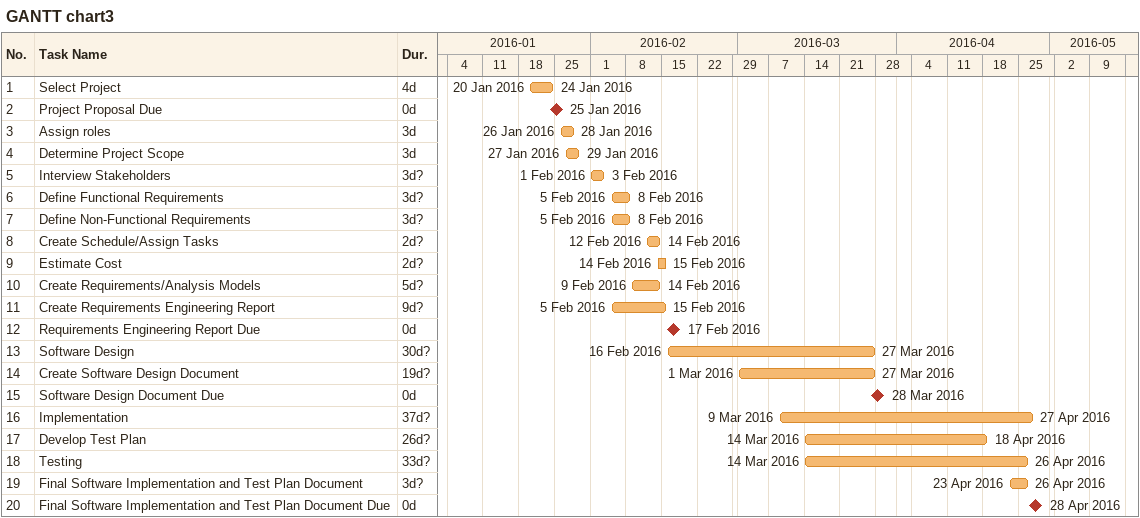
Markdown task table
GANTT chart3

| ID | Task | Duration | Start | Finish |
|---|---|---|---|---|
| 1 | Select Project | 4d | 2016-01-20 | 2016-01-24 |
| 2 | Project Proposal Due | 0d | 2016-01-25 | 2016-01-25 |
| 3 | Assign roles | 3d | 2016-01-26 | 2016-01-28 |
| 4 | Determine Project Scope | 3d | 2016-01-27 | 2016-01-29 |
| 5 | Interview Stakeholders | 3d? | 2016-02-01 | 2016-02-03 |
| 6 | Define Functional Requirements | 3d? | 2016-02-05 | 2016-02-08 |
| 7 | Define Non-Functional Requirements | 3d? | 2016-02-05 | 2016-02-08 |
| 8 | Create Schedule/Assign Tasks | 2d? | 2016-02-12 | 2016-02-14 |
| 9 | Estimate Cost | 2d? | 2016-02-14 | 2016-02-15 |
| 10 | Create Requirements/Analysis Models | 5d? | 2016-02-09 | 2016-02-14 |
| 11 | Create Requirements Engineering Report | 9d? | 2016-02-05 | 2016-02-15 |
| 12 | Requirements Engineering Report Due | 0d | 2016-02-17 | 2016-02-17 |
| 13 | Software Design | 30d? | 2016-02-16 | 2016-03-27 |
| 14 | Create Software Design Document | 19d? | 2016-03-01 | 2016-03-27 |
| 15 | Software Design Document Due | 0d | 2016-03-28 | 2016-03-28 |
| 16 | Implementation | 37d? | 2016-03-09 | 2016-04-27 |
| 17 | Develop Test Plan | 26d? | 2016-03-14 | 2016-04-18 |
| 18 | Testing | 33d? | 2016-03-14 | 2016-04-26 |
| 19 | Final Software Implementation and Test Plan Document | 3d? | 2016-04-23 | 2016-04-26 |
| 20 | Final Software Implementation and Test Plan Document Due | 0d | 2016-04-28 | 2016-04-28 |
